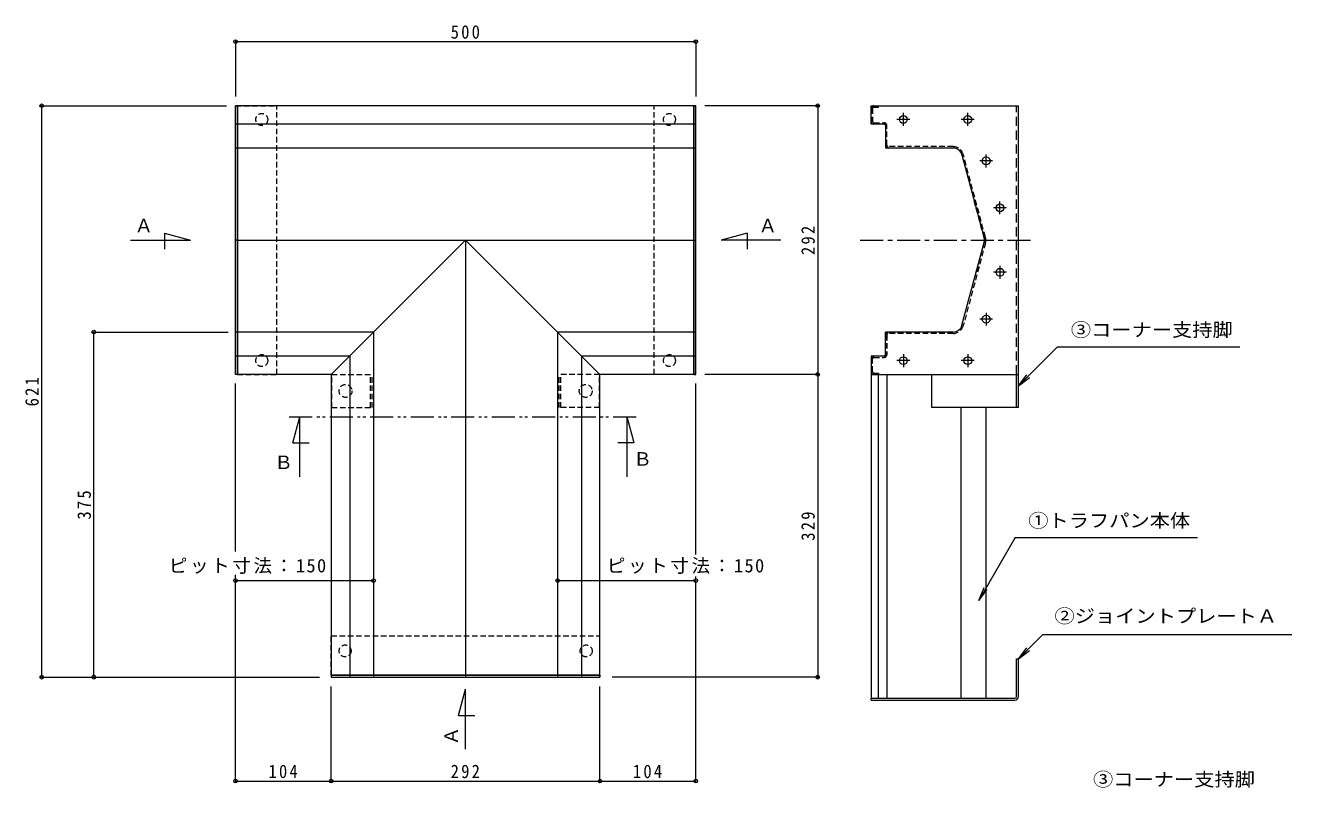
# Model space of a CAD drawing. Units: millimetres at full size, sheet at 1:5. Extents: x -1165 to 1205, y -959 to 958.
# Drawn here: x -1165 to 211, y 130 to 958 of the extents above; entities that cross this region are included whole.
import ezdxf
from ezdxf.enums import TextEntityAlignment as Align

# ---------------------------------------------------------------- set-up
doc = ezdxf.new("R2010")
doc.units = ezdxf.units.MM
doc.header["$LTSCALE"] = 5
doc.header["$PDMODE"] = 32
doc.header["$PDSIZE"] = 4
for name, pattern in [('CHAIN1', [8, 5, -1, 1, -1]), ('DASHED1', [1.8, 1.2, -0.6]), ('DASHED2', [3, 2, -1]), ('DOUBLE_CHAIN1', [8.8, 5, -1, 0.6, -0.6, 0.6, -1])]:
    doc.linetypes.add(name, pattern=pattern)
for name, color, linetype, lineweight in [('0-0_通り芯', 3, 'Continuous', 9), ('0-1_躯体', 6, 'Continuous', 9), ('0-2_仕上', 2, 'Continuous', 9), ('0-3_建具', 4, 'Continuous', 9), ('0-4_その他', 7, 'Continuous', 9), ('0-F_092', 7, 'Continuous', 9)]:
    doc.layers.add(name, color=color, linetype=linetype, lineweight=lineweight)
doc.styles.add('ＭＳ ゴシック', font='')
doc.styles.get('ＭＳ ゴシック').set_extended_font_data('MS Gothic')

msp = doc.modelspace()

# ---------------------------------------------------------------- linework, layer by layer
at = {"layer": '0-0_通り芯'}
for p, q in [((-934.541, 579.079), (-934.541, 871.079)), ((-436.541, 871.079), (-934.541, 871.079)), ((-438.542, 579.079), (-438.542, 871.079)), ((-438.542, 851.079), (-934.541, 851.079)), ((-438.542, 825.079), (-934.541, 825.079)), ((-934.541, 725.079), (-438.542, 725.079)), ((-686.541, 725.079), (-832.541, 579.079)), ((-686.541, 725.079), (-540.541, 579.079)), ((-686.541, 725.079), (-686.541, 252.08)), ((-786.541, 625.079), (-934.541, 625.079)), ((-786.541, 625.079), (-786.541, 252.08)), ((-586.541, 625.079), (-586.541, 252.08)), ((-438.542, 625.079), (-586.541, 625.079)), ((-812.541, 599.079), (-934.541, 599.079)), ((-812.541, 599.079), (-812.541, 252.08)), ((-560.541, 599.079), (-560.541, 252.08)), ((-438.542, 599.079), (-560.541, 599.079)), ((-832.541, 579.079), (-934.541, 579.079)), ((-832.541, 579.079), (-832.541, 252.08)), ((-540.541, 252.08), (-540.541, 579.079)), ((-436.541, 579.079), (-540.541, 579.079)), ((-245.881, 579.079), (-245.881, 227.08)), ((-237.881, 227.08), (-237.881, 579.079)), ((-228.881, 579.079), (-228.881, 227.08)), ((-148.08, 227.08), (-148.08, 543.079)), ((-120.88, 227.08), (-120.88, 543.079)), ((-832.541, 252.08), (-540.541, 252.08)), ((-245.881, 227.08), (-120.88, 227.08))]:
    msp.add_line(p, q, dxfattribs=at)
at = {"layer": '0-0_通り芯', "linetype": 'DASHED1'}
for p, q in [((-245.881, 868.078), (-245.881, 854.079)), ((-244.381, 868.078), (-244.381, 854.079)), ((-242.881, 871.079), (-237.882, 871.079)), ((-242.881, 869.578), (-237.882, 869.578)), ((-237.882, 869.578), (-237.882, 871.079)), ((-242.881, 852.578), (-231.881, 852.578)), ((-231.881, 851.078), (-242.881, 851.078)), ((-230.381, 849.578), (-230.381, 828.079)), ((-228.881, 828.079), (-228.881, 849.578)), ((-156.903, 826.579), (-227.382, 826.579)), ((-156.902, 825.078), (-227.382, 825.078)), ((-121.679, 728.055), (-145.794, 818.055)), ((-123.128, 727.667), (-133.846, 767.667)), ((-121.679, 722.102), (-145.794, 632.101)), ((-123.128, 722.49), (-133.846, 682.49)), ((-230.381, 622.079), (-230.381, 600.579)), ((-228.881, 622.079), (-228.881, 600.579)), ((-156.902, 625.079), (-227.382, 625.079)), ((-156.903, 623.579), (-227.382, 623.579)), ((-245.881, 596.078), (-245.881, 582.078)), ((-244.381, 582.079), (-244.381, 596.078)), ((-231.881, 599.079), (-242.881, 599.079)), ((-242.881, 597.579), (-231.881, 597.579)), ((-242.881, 580.579), (-237.882, 580.579)), ((-242.881, 579.079), (-237.882, 579.079)), ((-237.882, 580.579), (-237.882, 579.079))]:
    msp.add_line(p, q, dxfattribs=at)
for centre, radius, start, end in [((-242.881, 868.078), 3, 90, 180), ((-242.881, 868.078), 1.5, 90, 180), ((-242.881, 854.079), 3, 180, 270), ((-242.881, 854.079), 1.5, 180, 270), ((-231.881, 849.578), 3, 0, 90), ((-231.881, 849.578), 1.5, 0, 90), ((-227.382, 828.079), 3, 180, 270), ((-227.382, 828.079), 1.5, 180, 270), ((-156.903, 815.079), 11.5, 15.00021, 90), ((-132.787, 725.078), 10, 344.99962, 15.00038), ((-132.787, 725.078), 11.5, 345.00041, 14.99959), ((-227.382, 622.079), 3, 90, 180), ((-227.382, 622.079), 1.5, 90, 180), ((-156.903, 635.078), 11.5, 270, 344.99979), ((-242.881, 596.078), 3, 90, 180), ((-242.881, 596.078), 1.5, 90, 180), ((-231.881, 600.579), 3, 270, 0), ((-231.881, 600.579), 1.5, 270, 0), ((-242.881, 582.078), 3, 180, 270), ((-242.881, 582.079), 1.5, 180, 270)]:
    msp.add_arc(centre, radius, start, end, dxfattribs=at)
at = {"layer": '0-1_躯体'}
for p, q in [((-936.541, 579.079), (-936.541, 871.079)), ((-934.541, 871.079), (-936.541, 871.079)), ((-934.541, 871.079), (-934.541, 579.079)), ((-438.542, 871.079), (-438.542, 579.079)), ((-438.542, 871.079), (-436.541, 871.079)), ((-436.541, 579.079), (-436.541, 871.079)), ((-85.881, 579.079), (-85.881, 871.079)), ((-934.541, 851.079), (-936.541, 851.079)), ((-438.542, 851.079), (-436.541, 851.079)), ((-230.381, 851.078), (-245.881, 851.078)), ((-230.381, 851.078), (-230.381, 825.078)), ((-934.541, 825.079), (-936.541, 825.079)), ((-438.542, 825.079), (-436.541, 825.079)), ((-156.902, 825.078), (-230.381, 825.078)), ((-147.243, 817.666), (-123.128, 727.666)), ((-934.541, 725.079), (-936.541, 725.079)), ((-438.542, 725.079), (-436.541, 725.079)), ((-147.243, 632.49), (-123.128, 722.49)), ((-934.541, 625.079), (-936.541, 625.079)), ((-438.542, 625.079), (-436.541, 625.079)), ((-230.381, 599.079), (-230.381, 625.079)), ((-156.903, 625.078), (-230.381, 625.079)), ((-934.541, 599.079), (-936.541, 599.079)), ((-438.542, 599.079), (-436.541, 599.079)), ((-245.881, 599.079), (-245.881, 579.079)), ((-230.381, 599.079), (-245.881, 599.079)), ((-934.541, 579.079), (-936.541, 579.079)), ((-438.542, 579.079), (-436.541, 579.079)), ((-245.881, 579.079), (-85.881, 579.079)), ((-179.881, 543.079), (-179.881, 579.079)), ((-87.881, 543.079), (-87.881, 579.079)), ((-85.881, 543.079), (-85.881, 579.079)), ((-85.881, 543.079), (-179.881, 543.079)), ((-87.882, 270.08), (-85.881, 270.08)), ((-87.882, 229.08), (-87.882, 270.08)), ((-85.881, 229.08), (-85.881, 270.08)), ((-540.541, 252.08), (-832.541, 252.08)), ((-832.541, 252.08), (-832.541, 250.079)), ((-832.541, 250.079), (-540.541, 250.079)), ((-812.541, 252.08), (-812.541, 250.079)), ((-786.541, 252.08), (-786.541, 250.079)), ((-686.541, 252.08), (-686.541, 250.079)), ((-586.541, 252.08), (-586.541, 250.079)), ((-560.541, 252.08), (-560.541, 250.079)), ((-540.541, 252.08), (-540.541, 250.079)), ((-245.881, 227.08), (-89.881, 227.08)), ((-245.881, 225.079), (-245.881, 227.08)), ((-245.881, 225.079), (-89.881, 225.079))]:
    msp.add_line(p, q, dxfattribs=at)
at = {"layer": '0-1_躯体', "linetype": 'DASHED1'}
for p, q in [((-936.541, 871.079), (-891.541, 871.079)), ((-436.541, 871.079), (-481.541, 871.079)), ((-832.041, 579.079), (-788.04, 579.079)), ((-832.041, 543.079), (-832.041, 579.079)), ((-790.04, 543.079), (-790.04, 579.079)), ((-788.04, 543.079), (-788.04, 579.079)), ((-585.042, 543.079), (-585.042, 579.079)), ((-541.041, 579.079), (-585.042, 579.079)), ((-583.042, 543.079), (-583.042, 579.079)), ((-541.041, 543.079), (-541.041, 579.079)), ((-832.041, 543.079), (-788.04, 543.079)), ((-541.041, 543.079), (-585.042, 543.079)), ((-540.541, 250.079), (-540.541, 295.08))]:
    msp.add_line(p, q, dxfattribs=at)
at = {"layer": '0-1_躯体', "linetype": 'DASHED2'}
msp.add_line((-87.881, 579.079), (-87.881, 871.079), dxfattribs=at)
at = {"layer": '0-1_躯体', "linetype": 'CHAIN1'}
for p, q in [((-203.842, 856.128), (-217.915, 856.128)), ((-210.878, 849.092), (-210.878, 863.165)), ((-133.845, 856.128), (-147.918, 856.128)), ((-140.882, 849.092), (-140.882, 863.165)), ((-120.881, 804.043), (-120.881, 818.116)), ((-113.845, 811.079), (-127.918, 811.079)), ((-98.845, 760.079), (-112.918, 760.079)), ((-105.881, 753.042), (-105.881, 767.115)), ((-257.692, 725.079), (-69.48, 725.079)), ((-98.845, 690.079), (-112.918, 690.079)), ((-105.881, 697.116), (-105.881, 683.043)), ((-113.845, 639.079), (-127.918, 639.079)), ((-120.881, 646.115), (-120.881, 632.042)), ((-203.842, 594.029), (-217.915, 594.029)), ((-210.878, 601.066), (-210.878, 586.993)), ((-133.845, 594.029), (-147.918, 594.029)), ((-140.882, 601.066), (-140.882, 586.993))]:
    msp.add_line(p, q, dxfattribs=at)
at = {"layer": '0-1_躯体', "linetype": 'DASHED1'}
for points in [[(-934.541, 579.079), (-891.541, 579.079), (-891.541, 871.079)], [(-438.542, 579.079), (-481.541, 579.079), (-481.541, 871.079)], [(-832.541, 252.08), (-832.541, 295.08), (-540.541, 295.08)]]:
    msp.add_lwpolyline(points, dxfattribs=at)
at = {"layer": '0-1_躯体'}
msp.add_lwpolyline([(-245.881, 851.078), (-245.881, 871.079), (-85.881, 871.079)], dxfattribs=at)
at = {"layer": '0-1_躯体', "linetype": 'DASHED1'}
for centre in [(-817.041, 561.079), (-556.041, 561.079)]:
    msp.add_circle(centre, 7, dxfattribs=at)
at = {"layer": '0-1_躯体'}
for centre, radius, start, end in [((-156.902, 815.078), 10, 15.00038, 90), ((-132.787, 725.078), 10, 344.99962, 15.00038), ((-156.902, 635.078), 10, 269.99899, 344.99962), ((-89.881, 229.08), 2, 270, 0), ((-89.881, 229.08), 4, 270, 0)]:
    msp.add_arc(centre, radius, start, end, dxfattribs=at)
at = {"layer": '0-2_仕上'}
msp.add_line((-85.881, 551.717), (-85.881, 570.44), dxfattribs=at)
at = {"layer": '0-3_建具', "color": 6}
for centre in [(-210.878, 856.128), (-140.882, 856.128), (-120.881, 811.079), (-105.881, 760.079), (-105.881, 690.079), (-120.881, 639.079), (-210.878, 594.029), (-140.882, 594.029)]:
    msp.add_circle(centre, 4.25, dxfattribs=at)
at = {"layer": '0-4_その他'}
for p, q in [((-936.541, 942.19), (-936.541, 881.079)), ((-936.541, 940.69), (-436.541, 940.69)), ((-436.541, 942.19), (-436.541, 881.079)), ((-1148.771, 871.079), (-946.541, 871.079)), ((-1147.271, 871.079), (-1147.271, 250.079)), ((-302.476, 871.079), (-426.541, 871.079)), ((-303.976, 871.079), (-303.976, 579.079)), ((-1092.066, 625.079), (-944.541, 625.079)), ((-1090.566, 250.079), (-1090.566, 625.079)), ((-302.476, 579.079), (-426.541, 579.079)), ((-303.976, 579.079), (-303.976, 250.079)), ((-936.541, 386.654), (-936.541, 569.079)), ((-436.541, 383.497), (-436.541, 569.079)), ((-936.541, 135.651), (-936.541, 361.154)), ((-436.541, 135.651), (-436.541, 359.315)), ((-936.541, 355.098), (-786.541, 355.098)), ((-586.541, 355.098), (-436.541, 355.098)), ((-1148.771, 250.079), (-845.354, 250.079)), ((-302.476, 250.079), (-527.247, 250.079)), ((-832.541, 135.651), (-832.541, 240.079)), ((-540.541, 135.651), (-540.541, 240.079)), ((-936.541, 137.151), (-832.541, 137.151)), ((-832.541, 137.151), (-540.541, 137.151)), ((-540.541, 137.151), (-436.541, 137.151))]:
    msp.add_line(p, q, dxfattribs=at)
for p in [(-936.541, 940.69), (-436.541, 940.69), (-1147.271, 871.079), (-303.976, 871.079), (-1090.566, 625.079), (-303.976, 579.079), (-936.541, 355.098), (-786.541, 355.098), (-586.541, 355.098), (-436.541, 355.098), (-1147.271, 250.079), (-1090.566, 250.079), (-303.976, 250.079), (-936.541, 137.151), (-832.541, 137.151), (-540.541, 137.151), (-436.541, 137.151)]:
    msp.add_point(p, dxfattribs=at)
at = {"layer": '0-F_092'}
for p, q in [((-1013.917, 732.708), (-1013.917, 715.028)), ((-1013.917, 732.708), (-985.447, 725.079)), ((-380.529, 732.708), (-408.999, 725.079)), ((-380.529, 732.708), (-380.529, 715.028)), ((-1050.559, 725.079), (-985.447, 725.079)), ((-343.887, 725.079), (-408.999, 725.079)), ((-85.881, 566.599), (-76.75, 578.5)), ((-85.881, 566.599), (-73.981, 575.731)), ((-874.404, 504.571), (-866.776, 533.041)), ((-866.776, 467.929), (-866.776, 533.041)), ((-503.437, 504.571), (-511.066, 533.041)), ((-511.066, 467.929), (-511.066, 533.041)), ((-874.404, 504.571), (-856.725, 504.571)), ((-503.437, 504.571), (-521.117, 504.571)), ((-89.45, 401.807), (-128.857, 333.553)), ((-89.45, 401.807), (108.577, 401.807)), ((-128.857, 333.553), (-123.117, 347.411)), ((-128.857, 333.553), (-119.726, 345.453)), ((-59.442, 296.519), (211.081, 296.519)), ((-85.881, 270.08), (-73.981, 279.211)), ((-694.17, 208.497), (-686.541, 236.967)), ((-686.541, 171.855), (-686.541, 236.967)), ((-694.17, 208.497), (-676.49, 208.497))]:
    msp.add_line(p, q, dxfattribs=at)
at = {"layer": '0-F_092', "linetype": 'DOUBLE_CHAIN1'}
msp.add_line((-878.151, 533.041), (-498.996, 533.041), dxfattribs=at)
at = {"layer": '0-F_092'}
for points in [[(-85.881, 566.599), (-43.332, 609.148), (154.86, 609.148)], [(-59.442, 296.519), (-85.881, 270.08), (-76.75, 281.98)]]:
    msp.add_lwpolyline(points, dxfattribs=at)
at = {"layer": '0-F_092', "color": 6, "linetype": 'DASHED1'}
for centre in [(-908.041, 856.079), (-465.041, 856.079), (-908.041, 594.079), (-465.041, 594.079), (-817.541, 278.58), (-555.541, 278.58)]:
    msp.add_circle(centre, 6.5, dxfattribs=at)

# ---------------------------------------------------------------- texts
at = {"layer": '0-4_その他', "color": 2, "char_height": 14.66, "attachment_point": 7, "style": 'ＭＳ ゴシック'}
for s, insert in [('\\T1.27;\\W0.9;500', (-702.791, 943.69)), ('\\T1.15;ピット寸法：150', (-1008.971, 362.306)), ('\\T1.15;ピット寸法：150', (-532.98, 362.306)), ('\\T1.27;\\W0.9;104', (-900.791, 140.151)), ('\\T1.27;\\W0.9;292', (-702.791, 140.151)), ('\\T1.27;\\W0.9;104', (-504.791, 140.151))]:
    msp.add_mtext(s, dxfattribs=dict(at, insert=insert))
at = {"layer": '0-4_その他', "color": 2, "char_height": 14.66, "attachment_point": 7, "rotation": 90, "style": 'ＭＳ ゴシック'}
for s, insert in [('\\T1.27;\\W0.9;292', (-306.976, 708.829)), ('\\T1.27;\\W0.9;621', (-1150.271, 544.329)), ('\\T1.27;\\W0.9;375', (-1093.566, 421.329)), ('\\T1.27;\\W0.9;329', (-306.976, 398.329))]:
    msp.add_mtext(s, dxfattribs=dict(at, insert=insert))
at = {"layer": '0-F_092', "style": 'ＭＳ ゴシック'}
for s, p in [('Ａ', (-1046.257, 729.08)), ('Ａ', (-368.189, 729.08)), ('Ｂ', (-894.36, 471.843)), ('Ｂ', (-504.25, 475.495))]:
    msp.add_text(s, height=14.66, dxfattribs=at).set_placement(p, align=Align.BOTTOM_LEFT)
at = {"layer": '0-F_092', "style": 'ＭＳ ゴシック', "width": 1.1}
for s, p in [('③コーナー支持脚', (-28.903, 615.817)), ('①トラフパン本体', (-75.185, 408.476)), ('②ジョイントプレートＡ', (-46.68, 304.803)), ('③コーナー支持脚', (-4.792, 127.317))]:
    msp.add_text(s, height=14.66, dxfattribs=at).set_placement(p, align=Align.BOTTOM_LEFT)
at = {"layer": '0-F_092', "style": 'ＭＳ ゴシック'}
msp.add_text('Ａ', height=14.66, rotation=90, dxfattribs=at).set_placement((-690.542, 176.157), align=Align.BOTTOM_LEFT)

doc.saveas('drawing.dxf')
